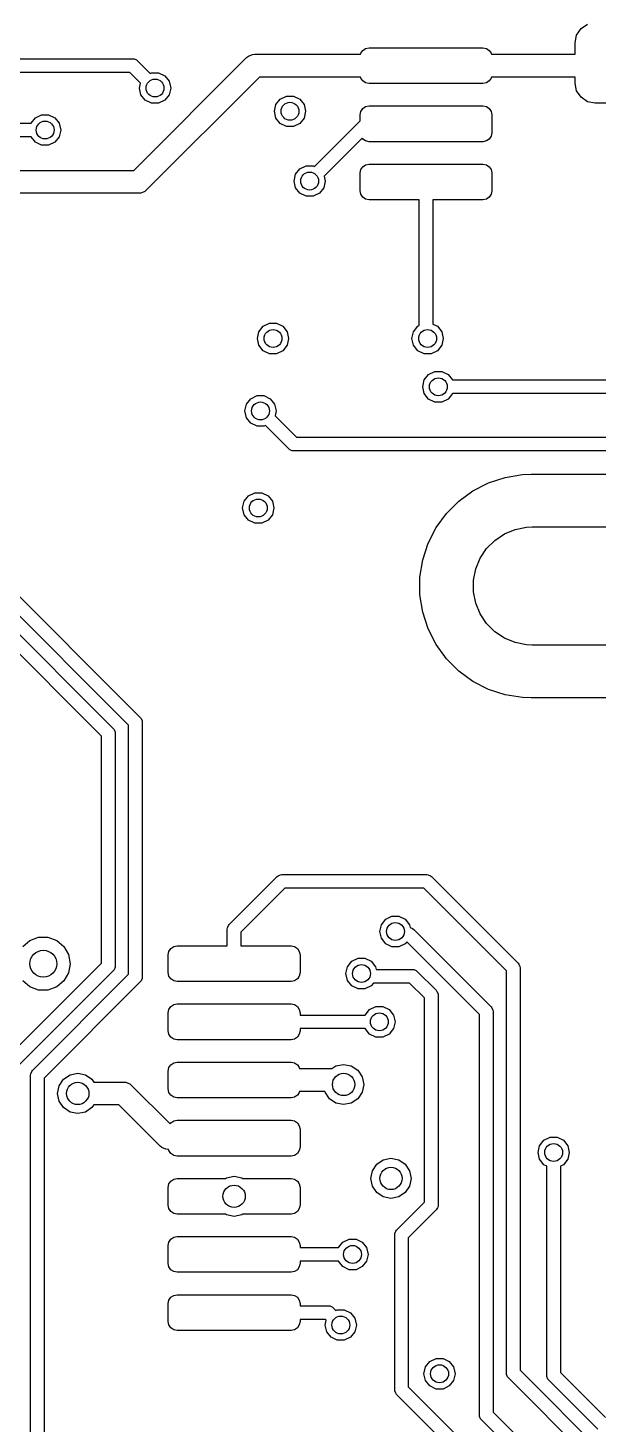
# Model space of a CAD drawing. Extents: x 0.05 to 3.89, y 0.04 to 4.21.
# Drawn here: x 2.593 to 2.844, y 1.5 to 2.115 of the extents above; entities that cross this region are included whole.
import ezdxf

# ---------------------------------------------------------------- set-up
doc = ezdxf.new("R2010")
doc.units = 0
doc.header["$MEASUREMENT"] = 0
doc.layers.add('BLACK', color=7, linetype='CONTINUOUS')

msp = doc.modelspace()

# ---------------------------------------------------------------- linework, layer by layer
at = {"layer": 'BLACK', "linetype": 'CONTINUOUS'}
for p, q in [((2.83493, 2.11146), (2.83685, 2.11433)), ((2.83685, 2.11433), (2.83972, 2.11625)), ((2.83425, 2.10807), (2.83493, 2.11146)), ((2.83425, 2.10303), (2.83425, 2.10807)), ((2.68957, 2.10157), (2.69033, 2.10219)), ((2.69033, 2.10219), (2.69213, 2.10294)), ((2.69213, 2.10294), (2.69311, 2.10303)), ((2.69213, 2.10294), (2.69213, 2.10294)), ((2.69311, 2.10303), (2.73975, 2.10303)), ((2.73975, 2.10303), (2.73983, 2.10348)), ((2.73983, 2.10348), (2.74069, 2.10475)), ((2.74069, 2.10475), (2.74196, 2.10561)), ((2.74196, 2.10561), (2.74347, 2.10591)), ((2.74347, 2.10591), (2.79367, 2.10591)), ((2.79367, 2.10591), (2.79517, 2.10561)), ((2.79517, 2.10561), (2.79645, 2.10475)), ((2.79645, 2.10475), (2.79731, 2.10348)), ((2.79731, 2.10348), (2.79739, 2.10303)), ((2.79739, 2.10303), (2.83425, 2.10303)), ((2.57221, 2.10103), (2.63937, 2.10103)), ((2.63937, 2.10103), (2.63996, 2.10097)), ((2.63986, 2.05185), (2.68957, 2.10157)), ((2.63996, 2.10097), (2.64104, 2.10053)), ((2.64104, 2.10053), (2.64149, 2.10015)), ((2.64149, 2.10015), (2.64704, 2.0946)), ((2.63813, 2.09503), (2.57221, 2.09503)), ((2.64281, 2.09034), (2.63813, 2.09503)), ((2.64232, 2.08819), (2.64281, 2.09034)), ((2.69518, 2.09303), (2.64546, 2.04331)), ((2.64704, 2.0946), (2.64768, 2.09491)), ((2.64768, 2.09491), (2.65075, 2.09491)), ((2.65075, 2.09491), (2.65351, 2.09358)), ((2.65351, 2.09358), (2.65542, 2.09118)), ((2.65542, 2.09118), (2.6561, 2.08819)), ((2.73975, 2.09303), (2.69518, 2.09303)), ((2.73983, 2.09259), (2.73975, 2.09303)), ((2.74069, 2.09131), (2.73983, 2.09259)), ((2.74196, 2.09046), (2.74069, 2.09131)), ((2.74347, 2.09016), (2.74196, 2.09046)), ((2.79367, 2.09016), (2.74347, 2.09016)), ((2.79517, 2.09046), (2.79367, 2.09016)), ((2.79645, 2.09131), (2.79517, 2.09046)), ((2.79731, 2.09259), (2.79645, 2.09131)), ((2.79739, 2.09303), (2.79731, 2.09259)), ((2.83425, 2.09303), (2.79739, 2.09303)), ((2.83425, 2.09035), (2.83425, 2.09303)), ((2.83493, 2.08696), (2.83425, 2.09035)), ((2.64301, 2.0852), (2.64232, 2.08819)), ((2.64492, 2.0828), (2.64301, 2.0852)), ((2.65542, 2.0852), (2.65351, 2.0828)), ((2.6561, 2.08819), (2.65542, 2.0852)), ((2.70245, 2.08094), (2.70437, 2.08334)), ((2.70437, 2.08334), (2.70713, 2.08467)), ((2.70713, 2.08467), (2.71019, 2.08467)), ((2.71019, 2.08467), (2.71296, 2.08334)), ((2.71296, 2.08334), (2.71487, 2.08094)), ((2.83685, 2.08409), (2.83493, 2.08696)), ((2.83972, 2.08217), (2.83685, 2.08409)), ((2.64768, 2.08147), (2.64492, 2.0828)), ((2.65075, 2.08147), (2.64768, 2.08147)), ((2.65351, 2.0828), (2.65075, 2.08147)), ((2.70177, 2.07795), (2.70245, 2.08094)), ((2.70245, 2.07496), (2.70177, 2.07795)), ((2.71487, 2.08094), (2.71555, 2.07795)), ((2.71555, 2.07795), (2.71487, 2.07496)), ((2.73953, 2.07638), (2.73983, 2.07788)), ((2.73983, 2.07788), (2.74069, 2.07916)), ((2.74069, 2.07916), (2.74196, 2.08002)), ((2.74196, 2.08002), (2.74347, 2.08031)), ((2.74347, 2.08031), (2.79367, 2.08031)), ((2.79367, 2.08031), (2.79517, 2.08002)), ((2.79517, 2.08002), (2.79645, 2.07916)), ((2.79645, 2.07916), (2.79731, 2.07788)), ((2.79731, 2.07788), (2.7976, 2.07638)), ((2.84311, 2.0815), (2.83972, 2.08217)), ((2.8628, 2.0815), (2.84311, 2.0815)), ((2.57221, 2.07269), (2.59459, 2.07269)), ((2.59459, 2.07269), (2.59649, 2.07507)), ((2.59649, 2.07507), (2.59925, 2.0764)), ((2.59925, 2.0764), (2.60232, 2.0764)), ((2.60232, 2.0764), (2.60508, 2.07507)), ((2.60508, 2.07507), (2.60699, 2.07267)), ((2.60699, 2.07267), (2.60768, 2.06969)), ((2.70437, 2.07257), (2.70245, 2.07496)), ((2.70713, 2.07124), (2.70437, 2.07257)), ((2.71019, 2.07124), (2.70713, 2.07124)), ((2.71296, 2.07257), (2.71019, 2.07124)), ((2.71487, 2.07496), (2.71296, 2.07257)), ((2.71949, 2.05366), (2.73953, 2.0737)), ((2.73953, 2.0737), (2.73953, 2.07638)), ((2.7976, 2.07638), (2.7976, 2.0685)), ((2.59459, 2.06669), (2.5717, 2.06669)), ((2.59649, 2.0643), (2.59459, 2.06669)), ((2.60699, 2.0667), (2.60508, 2.0643)), ((2.60768, 2.06969), (2.60699, 2.0667)), ((2.74043, 2.06611), (2.72372, 2.0494)), ((2.74069, 2.06572), (2.74043, 2.06611)), ((2.74196, 2.06487), (2.74069, 2.06572)), ((2.74347, 2.06457), (2.74196, 2.06487)), ((2.79517, 2.06487), (2.79367, 2.06457)), ((2.79645, 2.06572), (2.79517, 2.06487)), ((2.79731, 2.067), (2.79645, 2.06572)), ((2.7976, 2.0685), (2.79731, 2.067)), ((2.59925, 2.06297), (2.59649, 2.0643)), ((2.60232, 2.06297), (2.59925, 2.06297)), ((2.60508, 2.0643), (2.60232, 2.06297)), ((2.79367, 2.06457), (2.74347, 2.06457)), ((2.71112, 2.05023), (2.71303, 2.05263)), ((2.71303, 2.05263), (2.71579, 2.05396)), ((2.71579, 2.05396), (2.71886, 2.05396)), ((2.71886, 2.05396), (2.71949, 2.05366)), ((2.73983, 2.05229), (2.74069, 2.05357)), ((2.74069, 2.05357), (2.74196, 2.05442)), ((2.74196, 2.05442), (2.74347, 2.05472)), ((2.74347, 2.05472), (2.79367, 2.05472)), ((2.79367, 2.05472), (2.79517, 2.05442)), ((2.79517, 2.05442), (2.79645, 2.05357)), ((2.79645, 2.05357), (2.79731, 2.05229)), ((2.40488, 2.04897), (2.64267, 1.81118)), ((2.572, 2.05185), (2.63986, 2.05185)), ((2.71043, 2.04724), (2.71112, 2.05023)), ((2.71112, 2.04425), (2.71043, 2.04724)), ((2.72421, 2.04724), (2.72353, 2.04425)), ((2.72372, 2.0494), (2.72421, 2.04724)), ((2.73953, 2.05079), (2.73983, 2.05229)), ((2.73953, 2.04291), (2.73953, 2.05079)), ((2.79731, 2.05229), (2.7976, 2.05079)), ((2.7976, 2.05079), (2.7976, 2.04291)), ((2.63755, 1.80781), (2.40151, 2.04385)), ((2.64193, 2.04185), (2.572, 2.04185)), ((2.6429, 2.04195), (2.64193, 2.04185)), ((2.64365, 2.04226), (2.6429, 2.04195)), ((2.6429, 2.04195), (2.6429, 2.04195)), ((2.64471, 2.04269), (2.64365, 2.04226)), ((2.64546, 2.04331), (2.64471, 2.04269)), ((2.64471, 2.04269), (2.64471, 2.04269)), ((2.71303, 2.04186), (2.71112, 2.04425)), ((2.71579, 2.04053), (2.71303, 2.04186)), ((2.71886, 2.04053), (2.71579, 2.04053)), ((2.72162, 2.04186), (2.71886, 2.04053)), ((2.72353, 2.04425), (2.72162, 2.04186)), ((2.73983, 2.04141), (2.73953, 2.04291)), ((2.74069, 2.04013), (2.73983, 2.04141)), ((2.79731, 2.04141), (2.79645, 2.04013)), ((2.7976, 2.04291), (2.79731, 2.04141)), ((2.74196, 2.03928), (2.74069, 2.04013)), ((2.74347, 2.03898), (2.74196, 2.03928)), ((2.76557, 2.03898), (2.74347, 2.03898)), ((2.76557, 1.98362), (2.76557, 2.03898)), ((2.79367, 2.03898), (2.77157, 2.03898)), ((2.77157, 2.03898), (2.77157, 1.98431)), ((2.79517, 2.03928), (2.79367, 2.03898)), ((2.79645, 2.04013), (2.79517, 2.03928)), ((2.42111, 2.0159), (2.63077, 1.80625)), ((2.62565, 1.80288), (2.41775, 2.01078)), ((2.69429, 1.97795), (2.69497, 1.98094)), ((2.69497, 1.98094), (2.69689, 1.98334)), ((2.69689, 1.98334), (2.69965, 1.98467)), ((2.69965, 1.98467), (2.70271, 1.98467)), ((2.70271, 1.98467), (2.70548, 1.98334)), ((2.70548, 1.98334), (2.70739, 1.98094)), ((2.70739, 1.98094), (2.70807, 1.97795)), ((2.7624, 1.97795), (2.76308, 1.98094)), ((2.76308, 1.98094), (2.765, 1.98334)), ((2.765, 1.98334), (2.76557, 1.98362)), ((2.77157, 1.98431), (2.77359, 1.98334)), ((2.77359, 1.98334), (2.7755, 1.98094)), ((2.7755, 1.98094), (2.77618, 1.97795)), ((2.69497, 1.97496), (2.69429, 1.97795)), ((2.69689, 1.97257), (2.69497, 1.97496)), ((2.69965, 1.97124), (2.69689, 1.97257)), ((2.70548, 1.97257), (2.70271, 1.97124)), ((2.70739, 1.97496), (2.70548, 1.97257)), ((2.70807, 1.97795), (2.70739, 1.97496)), ((2.76308, 1.97496), (2.7624, 1.97795)), ((2.765, 1.97257), (2.76308, 1.97496)), ((2.76776, 1.97124), (2.765, 1.97257)), ((2.77359, 1.97257), (2.77082, 1.97124)), ((2.7755, 1.97496), (2.77359, 1.97257)), ((2.77618, 1.97795), (2.7755, 1.97496)), ((2.70271, 1.97124), (2.69965, 1.97124)), ((2.77082, 1.97124), (2.76776, 1.97124)), ((2.76781, 1.95968), (2.76972, 1.96208)), ((2.76972, 1.96208), (2.77248, 1.96341)), ((2.77248, 1.96341), (2.77555, 1.96341)), ((2.77555, 1.96341), (2.77831, 1.96208)), ((2.77831, 1.96208), (2.78021, 1.95969)), ((2.76713, 1.95669), (2.76781, 1.95968)), ((2.76781, 1.9537), (2.76713, 1.95669)), ((2.78021, 1.95969), (2.88661, 1.95969)), ((2.68878, 1.94606), (2.68946, 1.94905)), ((2.68946, 1.94905), (2.69137, 1.95145)), ((2.69137, 1.95145), (2.69414, 1.95278)), ((2.69414, 1.95278), (2.6972, 1.95278)), ((2.6972, 1.95278), (2.69996, 1.95145)), ((2.69996, 1.95145), (2.70188, 1.94905)), ((2.70188, 1.94905), (2.70256, 1.94606)), ((2.76972, 1.95131), (2.76781, 1.9537)), ((2.77248, 1.94998), (2.76972, 1.95131)), ((2.77555, 1.94998), (2.77248, 1.94998)), ((2.77831, 1.95131), (2.77555, 1.94998)), ((2.78021, 1.95369), (2.77831, 1.95131)), ((2.88537, 1.95369), (2.78021, 1.95369)), ((2.68946, 1.94307), (2.68878, 1.94606)), ((2.69137, 1.94068), (2.68946, 1.94307)), ((2.70256, 1.94606), (2.70207, 1.94391)), ((2.70207, 1.94391), (2.71148, 1.9345)), ((2.69414, 1.93935), (2.69137, 1.94068)), ((2.6972, 1.93935), (2.69414, 1.93935)), ((2.69784, 1.93965), (2.6972, 1.93935)), ((2.70811, 1.92937), (2.69784, 1.93965)), ((2.71148, 1.9345), (2.89497, 1.9345)), ((2.70857, 1.929), (2.70811, 1.92937)), ((2.70965, 1.92855), (2.70857, 1.929)), ((2.71024, 1.9285), (2.70965, 1.92855)), ((2.89373, 1.9285), (2.71024, 1.9285)), ((2.80347, 1.91683), (2.8111, 1.91804)), ((2.8111, 1.91804), (2.81496, 1.91819)), ((2.81496, 1.91819), (2.85433, 1.91819)), ((2.78925, 1.91094), (2.79613, 1.91444)), ((2.79613, 1.91444), (2.80347, 1.91683)), ((2.6878, 1.90335), (2.68848, 1.90634)), ((2.68848, 1.90634), (2.69039, 1.90873)), ((2.69039, 1.90873), (2.69315, 1.91006)), ((2.69315, 1.91006), (2.69622, 1.91006)), ((2.69622, 1.91006), (2.69898, 1.90873)), ((2.69898, 1.90873), (2.70089, 1.90634)), ((2.70089, 1.90634), (2.70157, 1.90335)), ((2.77754, 1.90094), (2.783, 1.9064)), ((2.783, 1.9064), (2.78925, 1.91094)), ((2.68848, 1.90036), (2.6878, 1.90335)), ((2.69039, 1.89796), (2.68848, 1.90036)), ((2.70089, 1.90036), (2.69898, 1.89796)), ((2.70157, 1.90335), (2.70089, 1.90036)), ((2.773, 1.89469), (2.77754, 1.90094)), ((2.69315, 1.89663), (2.69039, 1.89796)), ((2.69622, 1.89663), (2.69315, 1.89663)), ((2.69898, 1.89796), (2.69622, 1.89663)), ((2.76949, 1.88781), (2.773, 1.89469)), ((2.80311, 1.89191), (2.80782, 1.89386)), ((2.80782, 1.89386), (2.81282, 1.89485)), ((2.81282, 1.89485), (2.81537, 1.89498)), ((2.81537, 1.89498), (2.85392, 1.89498)), ((2.76711, 1.88046), (2.76949, 1.88781)), ((2.79527, 1.88547), (2.79888, 1.88907)), ((2.79888, 1.88907), (2.80311, 1.89191)), ((2.7659, 1.87284), (2.76711, 1.88046)), ((2.79049, 1.87652), (2.79244, 1.88123)), ((2.79244, 1.88123), (2.79527, 1.88547)), ((2.7895, 1.87152), (2.79049, 1.87652)), ((2.7659, 1.86512), (2.7659, 1.87284)), ((2.7895, 1.86643), (2.7895, 1.87152)), ((2.76711, 1.85749), (2.7659, 1.86512)), ((2.79049, 1.86143), (2.7895, 1.86643)), ((2.76949, 1.85014), (2.76711, 1.85749)), ((2.79244, 1.85672), (2.79049, 1.86143)), ((2.79527, 1.85248), (2.79244, 1.85672)), ((2.773, 1.84326), (2.76949, 1.85014)), ((2.79888, 1.84888), (2.79527, 1.85248)), ((2.80311, 1.84605), (2.79888, 1.84888)), ((2.80782, 1.8441), (2.80311, 1.84605)), ((2.81282, 1.8431), (2.80782, 1.8441)), ((2.77754, 1.83702), (2.773, 1.84326)), ((2.81537, 1.84298), (2.81282, 1.8431)), ((2.85392, 1.84298), (2.81537, 1.84298)), ((2.783, 1.83155), (2.77754, 1.83702)), ((2.78925, 1.82702), (2.783, 1.83155)), ((2.79613, 1.82351), (2.78925, 1.82702)), ((2.80347, 1.82112), (2.79613, 1.82351)), ((2.8111, 1.81992), (2.80347, 1.82112)), ((2.81496, 1.81976), (2.8111, 1.81992)), ((2.85433, 1.81976), (2.81496, 1.81976)), ((2.63755, 1.69809), (2.63755, 1.80781)), ((2.64267, 1.81118), (2.64305, 1.81072)), ((2.64305, 1.81072), (2.64305, 1.81072)), ((2.64305, 1.81072), (2.64349, 1.80964)), ((2.64349, 1.80964), (2.64355, 1.80906)), ((2.64355, 1.80906), (2.64355, 1.69685)), ((2.62565, 1.70302), (2.62565, 1.80288)), ((2.63077, 1.80625), (2.63114, 1.80579)), ((2.63114, 1.80579), (2.63114, 1.80579)), ((2.63114, 1.80579), (2.63159, 1.80471)), ((2.63159, 1.80471), (2.63165, 1.80412)), ((2.63165, 1.80412), (2.63165, 1.70178)), ((2.68191, 1.72001), (2.703, 1.7411)), ((2.703, 1.7411), (2.70345, 1.74147)), ((2.70345, 1.74147), (2.70453, 1.74192)), ((2.70453, 1.74192), (2.70512, 1.74198)), ((2.70512, 1.74198), (2.7689, 1.74198)), ((2.7689, 1.74198), (2.76948, 1.74192)), ((2.76948, 1.74192), (2.77056, 1.74147)), ((2.77056, 1.74147), (2.77102, 1.7411)), ((2.77102, 1.7411), (2.80911, 1.703)), ((2.70636, 1.73598), (2.68703, 1.71665)), ((2.76765, 1.73598), (2.70636, 1.73598)), ((2.80399, 1.69964), (2.76765, 1.73598)), ((2.74891, 1.71992), (2.75082, 1.72232)), ((2.75082, 1.72232), (2.75358, 1.72365)), ((2.75358, 1.72365), (2.75665, 1.72365)), ((2.75665, 1.72365), (2.75941, 1.72232)), ((2.75941, 1.72232), (2.76133, 1.71992)), ((2.68103, 1.71789), (2.68109, 1.71848)), ((2.68103, 1.71063), (2.68103, 1.71789)), ((2.68109, 1.71848), (2.68154, 1.71956)), ((2.68154, 1.71956), (2.68191, 1.72001)), ((2.68703, 1.71665), (2.68703, 1.71063)), ((2.74823, 1.71693), (2.74891, 1.71992)), ((2.74891, 1.71394), (2.74823, 1.71693)), ((2.76133, 1.71992), (2.76161, 1.71869)), ((2.76161, 1.71869), (2.76161, 1.71869)), ((2.76161, 1.71869), (2.76269, 1.71824)), ((2.76269, 1.71824), (2.76314, 1.71787)), ((2.76314, 1.71787), (2.79721, 1.68381)), ((2.59095, 1.71035), (2.59409, 1.71298)), ((2.59409, 1.71298), (2.59795, 1.71439)), ((2.59795, 1.71439), (2.60205, 1.71439)), ((2.60205, 1.71439), (2.60591, 1.71298)), ((2.60591, 1.71298), (2.60905, 1.71035)), ((2.60905, 1.71035), (2.6111, 1.7068)), ((2.6553, 1.7082), (2.65615, 1.70948)), ((2.65615, 1.70948), (2.65743, 1.71033)), ((2.65743, 1.71033), (2.65893, 1.71063)), ((2.65893, 1.71063), (2.68103, 1.71063)), ((2.68703, 1.71063), (2.70913, 1.71063)), ((2.70913, 1.71063), (2.71064, 1.71033)), ((2.71064, 1.71033), (2.71192, 1.70948)), ((2.71192, 1.70948), (2.71277, 1.7082)), ((2.75082, 1.71154), (2.74891, 1.71394)), ((2.75358, 1.71021), (2.75082, 1.71154)), ((2.75665, 1.71021), (2.75358, 1.71021)), ((2.75941, 1.71154), (2.75665, 1.71021)), ((2.76011, 1.71242), (2.75941, 1.71154)), ((2.79209, 1.68044), (2.76011, 1.71242)), ((2.58337, 1.66075), (2.62565, 1.70302)), ((2.6111, 1.7068), (2.61181, 1.70276)), ((2.61181, 1.70276), (2.6111, 1.69872)), ((2.655, 1.70669), (2.6553, 1.7082)), ((2.655, 1.69882), (2.655, 1.70669)), ((2.71277, 1.7082), (2.71307, 1.70669)), ((2.71307, 1.70669), (2.71307, 1.69882)), ((2.73395, 1.70141), (2.73586, 1.70381)), ((2.73586, 1.70381), (2.73862, 1.70514)), ((2.73862, 1.70514), (2.74169, 1.70514)), ((2.74169, 1.70514), (2.74445, 1.70381)), ((2.74445, 1.70381), (2.74636, 1.70141)), ((2.80911, 1.703), (2.80949, 1.70255)), ((2.80949, 1.70255), (2.80949, 1.70255)), ((2.80949, 1.70255), (2.80993, 1.70147)), ((2.63077, 1.69966), (2.58849, 1.65738)), ((2.59527, 1.65581), (2.63755, 1.69809)), ((2.6111, 1.69872), (2.60905, 1.69516)), ((2.63114, 1.70012), (2.63077, 1.69966)), ((2.63159, 1.7012), (2.63114, 1.70012)), ((2.63165, 1.70178), (2.63159, 1.7012)), ((2.64349, 1.69627), (2.64305, 1.69518)), ((2.64355, 1.69685), (2.64349, 1.69627)), ((2.6553, 1.69731), (2.655, 1.69882)), ((2.65615, 1.69603), (2.6553, 1.69731)), ((2.65743, 1.69518), (2.65615, 1.69603)), ((2.71192, 1.69603), (2.71064, 1.69518)), ((2.71277, 1.69731), (2.71192, 1.69603)), ((2.71307, 1.69882), (2.71277, 1.69731)), ((2.73327, 1.69843), (2.73395, 1.70141)), ((2.73395, 1.69544), (2.73327, 1.69843)), ((2.74636, 1.70141), (2.74663, 1.70024)), ((2.74663, 1.70024), (2.7626, 1.70024)), ((2.7626, 1.70024), (2.76318, 1.70019)), ((2.76318, 1.70019), (2.76427, 1.69974)), ((2.76427, 1.69974), (2.76472, 1.69937)), ((2.76472, 1.69937), (2.77303, 1.69105)), ((2.80399, 1.52256), (2.80399, 1.69964)), ((2.80993, 1.70147), (2.80999, 1.70088)), ((2.80999, 1.70088), (2.80999, 1.52381)), ((2.59409, 1.69253), (2.59095, 1.69516)), ((2.59795, 1.69112), (2.59409, 1.69253)), ((2.60205, 1.69112), (2.59795, 1.69112)), ((2.64267, 1.69473), (2.60039, 1.65245)), ((2.60591, 1.69253), (2.60205, 1.69112)), ((2.60905, 1.69516), (2.60591, 1.69253)), ((2.64305, 1.69518), (2.64267, 1.69473)), ((2.65893, 1.69488), (2.65743, 1.69518)), ((2.70913, 1.69488), (2.65893, 1.69488)), ((2.71064, 1.69518), (2.70913, 1.69488)), ((2.73586, 1.69304), (2.73395, 1.69544)), ((2.73862, 1.69171), (2.73586, 1.69304)), ((2.74169, 1.69171), (2.73862, 1.69171)), ((2.74445, 1.69304), (2.74169, 1.69171)), ((2.74541, 1.69424), (2.74445, 1.69304)), ((2.76136, 1.69424), (2.74541, 1.69424)), ((2.76791, 1.68769), (2.76136, 1.69424)), ((2.77303, 1.69105), (2.77341, 1.6906)), ((2.77341, 1.6906), (2.77386, 1.68951)), ((2.6553, 1.68261), (2.65615, 1.68389)), ((2.65615, 1.68389), (2.65743, 1.68474)), ((2.65743, 1.68474), (2.65893, 1.68504)), ((2.65893, 1.68504), (2.70913, 1.68504)), ((2.70913, 1.68504), (2.71064, 1.68474)), ((2.71064, 1.68474), (2.71192, 1.68389)), ((2.71192, 1.68389), (2.71277, 1.68261)), ((2.74374, 1.68255), (2.7465, 1.68388)), ((2.7465, 1.68388), (2.74956, 1.68388)), ((2.74956, 1.68388), (2.75233, 1.68255)), ((2.76791, 1.59775), (2.76791, 1.68769)), ((2.77386, 1.68951), (2.77391, 1.68893)), ((2.77391, 1.68893), (2.77391, 1.5965)), ((2.79721, 1.68381), (2.79758, 1.68335)), ((2.655, 1.6811), (2.6553, 1.68261)), ((2.655, 1.67323), (2.655, 1.6811)), ((2.71277, 1.68261), (2.71307, 1.6811)), ((2.71307, 1.6811), (2.71307, 1.68017)), ((2.71307, 1.68017), (2.74183, 1.68017)), ((2.74183, 1.68017), (2.74374, 1.68255)), ((2.75233, 1.68255), (2.75424, 1.68015)), ((2.75424, 1.68015), (2.75492, 1.67717)), ((2.79209, 1.50413), (2.79209, 1.68044)), ((2.79758, 1.68335), (2.79803, 1.68227)), ((2.79803, 1.68227), (2.79809, 1.68169)), ((2.79809, 1.68169), (2.79809, 1.50537)), ((2.6553, 1.67172), (2.655, 1.67323)), ((2.65615, 1.67044), (2.6553, 1.67172)), ((2.71277, 1.67172), (2.71192, 1.67044)), ((2.71307, 1.67323), (2.71277, 1.67172)), ((2.74183, 1.67417), (2.71307, 1.67417)), ((2.71307, 1.67417), (2.71307, 1.67323)), ((2.74374, 1.67178), (2.74183, 1.67417)), ((2.7465, 1.67045), (2.74374, 1.67178)), ((2.75233, 1.67178), (2.74956, 1.67045)), ((2.75424, 1.67418), (2.75233, 1.67178)), ((2.75492, 1.67717), (2.75424, 1.67418)), ((2.65743, 1.66959), (2.65615, 1.67044)), ((2.65893, 1.66929), (2.65743, 1.66959)), ((2.70913, 1.66929), (2.65893, 1.66929)), ((2.71064, 1.66959), (2.70913, 1.66929)), ((2.71192, 1.67044), (2.71064, 1.66959)), ((2.74956, 1.67045), (2.7465, 1.67045)), ((2.65743, 1.65915), (2.65893, 1.65945)), ((2.65893, 1.65945), (2.70913, 1.65945)), ((2.70913, 1.65945), (2.71064, 1.65915)), ((2.59439, 1.65369), (2.59445, 1.65428)), ((2.59439, 1.39435), (2.59439, 1.65369)), ((2.59445, 1.65428), (2.5949, 1.65536)), ((2.5949, 1.65536), (2.59527, 1.65581)), ((2.60889, 1.65193), (2.61177, 1.65385)), ((2.61177, 1.65385), (2.61516, 1.65453)), ((2.61516, 1.65453), (2.61855, 1.65385)), ((2.61855, 1.65385), (2.62142, 1.65193)), ((2.655, 1.65551), (2.6553, 1.65702)), ((2.655, 1.64764), (2.655, 1.65551)), ((2.6553, 1.65702), (2.65615, 1.6583)), ((2.65615, 1.6583), (2.65743, 1.65915)), ((2.71064, 1.65915), (2.71192, 1.6583)), ((2.71192, 1.6583), (2.71277, 1.65702)), ((2.71277, 1.65702), (2.71286, 1.65657)), ((2.71286, 1.65657), (2.72707, 1.65657)), ((2.72707, 1.65657), (2.72889, 1.65779)), ((2.72889, 1.65779), (2.73228, 1.65846)), ((2.73228, 1.65846), (2.73567, 1.65779)), ((2.73567, 1.65779), (2.73855, 1.65587)), ((2.73855, 1.65587), (2.74047, 1.653)), ((2.60039, 1.65245), (2.60039, 1.39559)), ((2.6063, 1.64567), (2.60697, 1.64906)), ((2.60697, 1.64906), (2.60889, 1.65193)), ((2.62142, 1.65193), (2.62227, 1.65067)), ((2.62227, 1.65067), (2.63531, 1.65067)), ((2.63531, 1.65067), (2.63629, 1.65057)), ((2.63629, 1.65057), (2.63629, 1.65057)), ((2.63629, 1.65057), (2.63697, 1.65029)), ((2.63697, 1.65029), (2.63809, 1.64983)), ((2.63809, 1.64983), (2.63809, 1.64983)), ((2.63809, 1.64983), (2.63885, 1.6492)), ((2.63885, 1.6492), (2.65583, 1.63222)), ((2.6553, 1.64613), (2.655, 1.64764)), ((2.74047, 1.653), (2.74114, 1.64961)), ((2.74114, 1.64961), (2.74047, 1.64622)), ((2.60697, 1.64228), (2.6063, 1.64567)), ((2.60889, 1.63941), (2.60697, 1.64228)), ((2.65615, 1.64485), (2.6553, 1.64613)), ((2.65743, 1.644), (2.65615, 1.64485)), ((2.65893, 1.6437), (2.65743, 1.644)), ((2.70913, 1.6437), (2.65893, 1.6437)), ((2.71064, 1.644), (2.70913, 1.6437)), ((2.71192, 1.64485), (2.71064, 1.644)), ((2.71277, 1.64613), (2.71192, 1.64485)), ((2.71286, 1.64657), (2.71277, 1.64613)), ((2.72403, 1.64657), (2.71286, 1.64657)), ((2.7241, 1.64622), (2.72403, 1.64657)), ((2.72602, 1.64334), (2.7241, 1.64622)), ((2.72889, 1.64142), (2.72602, 1.64334)), ((2.73228, 1.64075), (2.72889, 1.64142)), ((2.73567, 1.64142), (2.73228, 1.64075)), ((2.73855, 1.64334), (2.73567, 1.64142)), ((2.74047, 1.64622), (2.73855, 1.64334)), ((2.61177, 1.63749), (2.60889, 1.63941)), ((2.61516, 1.63681), (2.61177, 1.63749)), ((2.61855, 1.63749), (2.61516, 1.63681)), ((2.62142, 1.63941), (2.61855, 1.63749)), ((2.62227, 1.64067), (2.62142, 1.63941)), ((2.63324, 1.64067), (2.62227, 1.64067)), ((2.65146, 1.62245), (2.63324, 1.64067)), ((2.65583, 1.63222), (2.65615, 1.63271)), ((2.65615, 1.63271), (2.65743, 1.63356)), ((2.65743, 1.63356), (2.65893, 1.63386)), ((2.65893, 1.63386), (2.70913, 1.63386)), ((2.70913, 1.63386), (2.71064, 1.63356)), ((2.71064, 1.63356), (2.71192, 1.63271)), ((2.71192, 1.63271), (2.71277, 1.63143)), ((2.71277, 1.63143), (2.71307, 1.62992)), ((2.71307, 1.62992), (2.71307, 1.62205)), ((2.65222, 1.62183), (2.65146, 1.62245)), ((2.81791, 1.61969), (2.8186, 1.62267)), ((2.8186, 1.62267), (2.82051, 1.62507)), ((2.82051, 1.62507), (2.82327, 1.6264)), ((2.82327, 1.6264), (2.82634, 1.6264)), ((2.82634, 1.6264), (2.8291, 1.62507)), ((2.8291, 1.62507), (2.83101, 1.62267)), ((2.83101, 1.62267), (2.83169, 1.61969)), ((2.65402, 1.62108), (2.65222, 1.62183)), ((2.655, 1.62098), (2.65402, 1.62108)), ((2.65402, 1.62108), (2.65402, 1.62108)), ((2.65521, 1.62098), (2.655, 1.62098)), ((2.6553, 1.62054), (2.65521, 1.62098)), ((2.65615, 1.61926), (2.6553, 1.62054)), ((2.65743, 1.61841), (2.65615, 1.61926)), ((2.65893, 1.61811), (2.65743, 1.61841)), ((2.70913, 1.61811), (2.65893, 1.61811)), ((2.71064, 1.61841), (2.70913, 1.61811)), ((2.71192, 1.61926), (2.71064, 1.61841)), ((2.71277, 1.62054), (2.71192, 1.61926)), ((2.71307, 1.62205), (2.71277, 1.62054)), ((2.74689, 1.61453), (2.74976, 1.61645)), ((2.74976, 1.61645), (2.75315, 1.61713)), ((2.75315, 1.61713), (2.75654, 1.61645)), ((2.75654, 1.61645), (2.75941, 1.61453)), ((2.8186, 1.6167), (2.81791, 1.61969)), ((2.82051, 1.6143), (2.8186, 1.6167)), ((2.83101, 1.6167), (2.8291, 1.6143)), ((2.83169, 1.61969), (2.83101, 1.6167)), ((2.74429, 1.60827), (2.74497, 1.61166)), ((2.74497, 1.61166), (2.74689, 1.61453)), ((2.75941, 1.61453), (2.76133, 1.61166)), ((2.76133, 1.61166), (2.76201, 1.60827)), ((2.8218, 1.61367), (2.82051, 1.6143)), ((2.8218, 1.52159), (2.8218, 1.61367)), ((2.8291, 1.6143), (2.8278, 1.61367)), ((2.8278, 1.61367), (2.8278, 1.52283)), ((2.655, 1.60433), (2.6553, 1.60584)), ((2.655, 1.59646), (2.655, 1.60433)), ((2.6553, 1.60584), (2.65615, 1.60711)), ((2.65615, 1.60711), (2.65743, 1.60797)), ((2.65743, 1.60797), (2.65893, 1.60827)), ((2.65893, 1.60827), (2.68018, 1.60827)), ((2.68018, 1.60827), (2.68064, 1.60858)), ((2.68064, 1.60858), (2.68403, 1.60925)), ((2.68403, 1.60925), (2.68742, 1.60858)), ((2.68742, 1.60858), (2.68789, 1.60827)), ((2.68789, 1.60827), (2.70913, 1.60827)), ((2.70913, 1.60827), (2.71064, 1.60797)), ((2.71064, 1.60797), (2.71192, 1.60711)), ((2.71192, 1.60711), (2.71277, 1.60584)), ((2.71277, 1.60584), (2.71307, 1.60433)), ((2.71307, 1.60433), (2.71307, 1.59646)), ((2.74497, 1.60488), (2.74429, 1.60827)), ((2.74689, 1.602), (2.74497, 1.60488)), ((2.76133, 1.60488), (2.75941, 1.602)), ((2.76201, 1.60827), (2.76133, 1.60488)), ((2.74976, 1.60008), (2.74689, 1.602)), ((2.75315, 1.59941), (2.74976, 1.60008)), ((2.75654, 1.60008), (2.75315, 1.59941)), ((2.75564, 1.58548), (2.76791, 1.59775)), ((2.75941, 1.602), (2.75654, 1.60008)), ((2.6553, 1.59495), (2.655, 1.59646)), ((2.65615, 1.59367), (2.6553, 1.59495)), ((2.65743, 1.59282), (2.65615, 1.59367)), ((2.65893, 1.59252), (2.65743, 1.59282)), ((2.68018, 1.59252), (2.65893, 1.59252)), ((2.68064, 1.59221), (2.68018, 1.59252)), ((2.68403, 1.59154), (2.68064, 1.59221)), ((2.68742, 1.59221), (2.68403, 1.59154)), ((2.68789, 1.59252), (2.68742, 1.59221)), ((2.70913, 1.59252), (2.68789, 1.59252)), ((2.71064, 1.59282), (2.70913, 1.59252)), ((2.71192, 1.59367), (2.71064, 1.59282)), ((2.71277, 1.59495), (2.71192, 1.59367)), ((2.71307, 1.59646), (2.71277, 1.59495)), ((2.77303, 1.59438), (2.76077, 1.58211)), ((2.77341, 1.59484), (2.77303, 1.59438)), ((2.7736, 1.5953), (2.77341, 1.59484)), ((2.77386, 1.59592), (2.7736, 1.5953)), ((2.77391, 1.5965), (2.77386, 1.59592)), ((2.75527, 1.58502), (2.75564, 1.58548)), ((2.655, 1.57874), (2.6553, 1.58025)), ((2.6553, 1.58025), (2.65615, 1.58152)), ((2.65615, 1.58152), (2.65743, 1.58238)), ((2.65743, 1.58238), (2.65893, 1.58268)), ((2.65893, 1.58268), (2.70913, 1.58268)), ((2.70913, 1.58268), (2.71064, 1.58238)), ((2.71064, 1.58238), (2.71192, 1.58152)), ((2.71192, 1.58152), (2.71277, 1.58025)), ((2.71277, 1.58025), (2.71307, 1.57874)), ((2.73002, 1.5778), (2.73192, 1.58019)), ((2.73192, 1.58019), (2.73469, 1.58152)), ((2.73469, 1.58152), (2.73775, 1.58152)), ((2.73775, 1.58152), (2.74052, 1.58019)), ((2.74052, 1.58019), (2.74243, 1.57779)), ((2.75477, 1.58336), (2.75482, 1.58394)), ((2.75477, 1.51533), (2.75477, 1.58336)), ((2.75482, 1.58394), (2.75527, 1.58502)), ((2.76077, 1.58211), (2.76077, 1.51658)), ((2.655, 1.57087), (2.655, 1.57874)), ((2.71307, 1.57874), (2.71307, 1.5778)), ((2.71307, 1.5778), (2.73002, 1.5778)), ((2.74243, 1.57779), (2.74311, 1.5748)), ((2.74311, 1.5748), (2.74243, 1.57181)), ((2.6553, 1.56936), (2.655, 1.57087)), ((2.65615, 1.56808), (2.6553, 1.56936)), ((2.65743, 1.56723), (2.65615, 1.56808)), ((2.65893, 1.56693), (2.65743, 1.56723)), ((2.71064, 1.56723), (2.70913, 1.56693)), ((2.71192, 1.56808), (2.71064, 1.56723)), ((2.71277, 1.56936), (2.71192, 1.56808)), ((2.71307, 1.57087), (2.71277, 1.56936)), ((2.73002, 1.5718), (2.71307, 1.5718)), ((2.71307, 1.5718), (2.71307, 1.57087)), ((2.73192, 1.56942), (2.73002, 1.5718)), ((2.73469, 1.56809), (2.73192, 1.56942)), ((2.73775, 1.56809), (2.73469, 1.56809)), ((2.74052, 1.56942), (2.73775, 1.56809)), ((2.74243, 1.57181), (2.74052, 1.56942)), ((2.70913, 1.56693), (2.65893, 1.56693)), ((2.6553, 1.55466), (2.65615, 1.55593)), ((2.65615, 1.55593), (2.65743, 1.55679)), ((2.65743, 1.55679), (2.65893, 1.55709)), ((2.65893, 1.55709), (2.70913, 1.55709)), ((2.70913, 1.55709), (2.71064, 1.55679)), ((2.71064, 1.55679), (2.71192, 1.55593)), ((2.71192, 1.55593), (2.71277, 1.55466)), ((2.655, 1.55315), (2.6553, 1.55466)), ((2.655, 1.54528), (2.655, 1.55315)), ((2.71277, 1.55466), (2.71307, 1.55315)), ((2.71307, 1.55315), (2.71307, 1.55221)), ((2.71307, 1.55221), (2.72557, 1.55221)), ((2.72557, 1.55221), (2.72615, 1.55215)), ((2.72615, 1.55215), (2.72723, 1.55171)), ((2.72723, 1.55171), (2.72769, 1.55133)), ((2.72769, 1.55133), (2.72887, 1.55015)), ((2.72887, 1.55015), (2.72951, 1.55045)), ((2.72951, 1.55045), (2.73258, 1.55045)), ((2.73258, 1.55045), (2.73534, 1.54912)), ((2.73534, 1.54912), (2.73725, 1.54672)), ((2.6553, 1.54377), (2.655, 1.54528)), ((2.65615, 1.54249), (2.6553, 1.54377)), ((2.65743, 1.54164), (2.65615, 1.54249)), ((2.71192, 1.54249), (2.71064, 1.54164)), ((2.71277, 1.54377), (2.71192, 1.54249)), ((2.71307, 1.54528), (2.71277, 1.54377)), ((2.72432, 1.54621), (2.71307, 1.54621)), ((2.71307, 1.54621), (2.71307, 1.54528)), ((2.72415, 1.54374), (2.72464, 1.54589)), ((2.72484, 1.54075), (2.72415, 1.54374)), ((2.72464, 1.54589), (2.72432, 1.54621)), ((2.73725, 1.54672), (2.73793, 1.54374)), ((2.73793, 1.54374), (2.73725, 1.54075)), ((2.65893, 1.54134), (2.65743, 1.54164)), ((2.70913, 1.54134), (2.65893, 1.54134)), ((2.71064, 1.54164), (2.70913, 1.54134)), ((2.72675, 1.53835), (2.72484, 1.54075)), ((2.72951, 1.53702), (2.72675, 1.53835)), ((2.73258, 1.53702), (2.72951, 1.53702)), ((2.73534, 1.53835), (2.73258, 1.53702)), ((2.73725, 1.54075), (2.73534, 1.53835)), ((2.76766, 1.52228), (2.76834, 1.52527)), ((2.76834, 1.52527), (2.77025, 1.52767)), ((2.77025, 1.52767), (2.77301, 1.529)), ((2.77301, 1.529), (2.77608, 1.529)), ((2.77608, 1.529), (2.77884, 1.52767)), ((2.77884, 1.52767), (2.78075, 1.52527)), ((2.78075, 1.52527), (2.78144, 1.52228)), ((2.76834, 1.51929), (2.76766, 1.52228)), ((2.77025, 1.5169), (2.76834, 1.51929)), ((2.78075, 1.51929), (2.77884, 1.5169)), ((2.78144, 1.52228), (2.78075, 1.51929)), ((2.80405, 1.52198), (2.80399, 1.52256)), ((2.8045, 1.5209), (2.80405, 1.52198)), ((2.80487, 1.52044), (2.8045, 1.5209)), ((2.84318, 1.48213), (2.80487, 1.52044)), ((2.80999, 1.52381), (2.84655, 1.48725)), ((2.82186, 1.521), (2.8218, 1.52159)), ((2.82231, 1.51992), (2.82186, 1.521)), ((2.82268, 1.51947), (2.82231, 1.51992)), ((2.84427, 1.49788), (2.82268, 1.51947)), ((2.8278, 1.52283), (2.84764, 1.503)), ((2.75482, 1.51475), (2.75477, 1.51533)), ((2.75527, 1.51367), (2.75482, 1.51475)), ((2.75564, 1.51321), (2.75527, 1.51367)), ((2.80512, 1.46374), (2.75564, 1.51321)), ((2.76077, 1.51658), (2.81024, 1.4671)), ((2.77301, 1.51557), (2.77025, 1.5169)), ((2.77608, 1.51557), (2.77301, 1.51557)), ((2.77884, 1.5169), (2.77608, 1.51557)), ((2.79214, 1.50354), (2.79209, 1.50413)), ((2.79259, 1.50246), (2.79214, 1.50354)), ((2.79297, 1.502), (2.79259, 1.50246)), ((2.79434, 1.50063), (2.79297, 1.502)), ((2.86024, 1.43473), (2.79434, 1.50063)), ((2.79434, 1.50063), (2.79434, 1.50063)), ((2.79809, 1.50537), (2.79858, 1.50488)), ((2.79858, 1.50488), (2.79858, 1.50488)), ((2.79858, 1.50488), (2.86536, 1.4381))]:
    msp.add_line(p, q, dxfattribs=at)
at = {"layer": 'BLACK'}
for centre, radius in [((2.64921, 2.08819), 0.00394), ((2.70866, 2.07795), 0.00394), ((2.60079, 2.06969), 0.00394), ((2.71732, 2.04724), 0.00394), ((2.70118, 1.97795), 0.00394), ((2.76929, 1.97795), 0.00394), ((2.77402, 1.95669), 0.00394), ((2.69567, 1.94606), 0.00394), ((2.69469, 1.90335), 0.00394), ((2.75512, 1.71693), 0.00394), ((2.6, 1.70276), 0.00591), ((2.74016, 1.69843), 0.00394), ((2.74803, 1.67717), 0.00394), ((2.73228, 1.64961), 0.00492), ((2.61516, 1.64567), 0.00492), ((2.8248, 1.61969), 0.00394), ((2.75315, 1.60827), 0.00492), ((2.68403, 1.60039), 0.00492), ((2.73622, 1.5748), 0.00394), ((2.73104, 1.54374), 0.00394), ((2.77455, 1.52228), 0.00394)]:
    msp.add_circle(centre, radius, dxfattribs=at)

doc.saveas('drawing.dxf')
